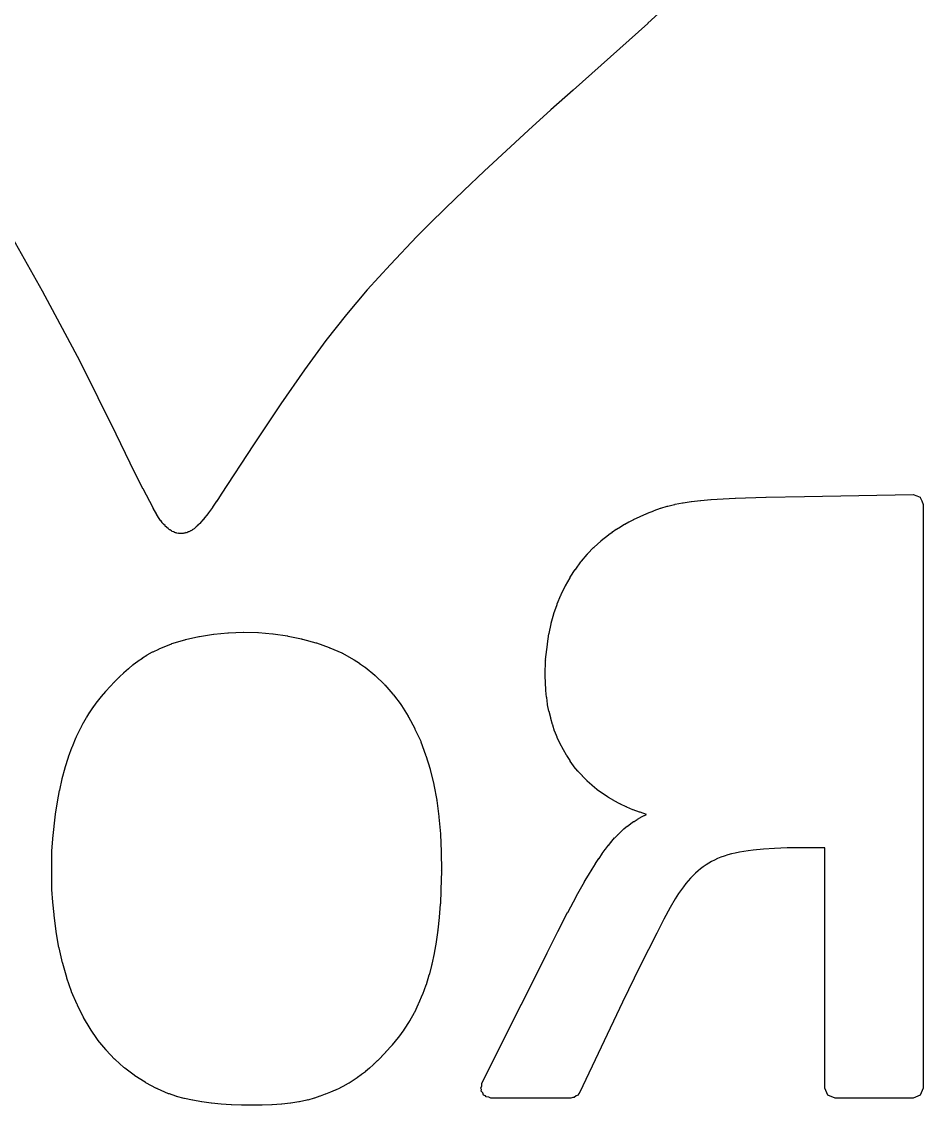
# Model space of a CAD drawing. Extents: x 135.4 to 179.2, y -147.5 to -55.
# Drawn here: x 157.448 to 160.431, y -62.328 to -58.741 of the extents above; entities that cross this region are included whole.
import ezdxf

# ---------------------------------------------------------------- set-up
doc = ezdxf.new("R2010")
doc.units = 0
doc.layers.add('BLACK', color=7, linetype='CONTINUOUS')

msp = doc.modelspace()

# ---------------------------------------------------------------- linework, layer by layer
at = {"layer": 'BLACK', "linetype": 'CONTINUOUS'}
for p, q in [((159.674, -58.6051), (159.52, -58.7464)), ((159.519, -58.7467), (159.272, -58.9678)), ((159.52, -58.7464), (159.519, -58.7465)), ((159.519, -58.7465), (159.519, -58.7467)), ((159.272, -58.9678), (159.199, -59.0326)), ((159.199, -59.0326), (159.125, -59.1001)), ((159.125, -59.1001), (158.978, -59.2358)), ((158.978, -59.2358), (158.911, -59.2998)), ((158.911, -59.2998), (158.85, -59.3585)), ((158.85, -59.3585), (158.797, -59.4101)), ((157.517, -59.6336), (157.388, -59.4039)), ((158.797, -59.4101), (158.755, -59.4525)), ((158.755, -59.4525), (158.668, -59.5449)), ((158.668, -59.5449), (158.591, -59.629)), ((157.641, -59.8664), (157.517, -59.6336)), ((158.591, -59.629), (158.522, -59.711)), ((158.522, -59.711), (158.454, -59.797)), ((158.454, -59.797), (158.383, -59.8933)), ((157.76, -60.1062), (157.641, -59.8664)), ((158.383, -59.8933), (158.305, -60.0062)), ((158.305, -60.0062), (158.215, -60.1415)), ((157.807, -60.2024), (157.76, -60.1062)), ((158.215, -60.1415), (158.108, -60.3056)), ((157.807, -60.2026), (157.807, -60.2024)), ((157.807, -60.2028), (157.807, -60.2026)), ((157.849, -60.287), (157.807, -60.2028)), ((157.849, -60.2871), (157.849, -60.287)), ((157.85, -60.2874), (157.849, -60.2871)), ((157.883, -60.3506), (157.85, -60.2874)), ((158.092, -60.3287), (158.079, -60.3487)), ((158.093, -60.3284), (158.092, -60.3287)), ((158.108, -60.3057), (158.093, -60.3283)), ((158.093, -60.3283), (158.093, -60.3284)), ((158.108, -60.3056), (158.108, -60.3056)), ((158.108, -60.3056), (158.108, -60.3057)), ((159.61, -60.3386), (159.634, -60.3338)), ((159.634, -60.3338), (159.635, -60.334)), ((159.635, -60.334), (159.636, -60.3336)), ((159.636, -60.3336), (159.663, -60.3295)), ((159.663, -60.3297), (159.664, -60.3293)), ((159.663, -60.3295), (159.663, -60.3297)), ((159.664, -60.3293), (159.694, -60.3259)), ((159.694, -60.326), (159.695, -60.3258)), ((159.694, -60.3259), (159.694, -60.326)), ((159.695, -60.3258), (159.728, -60.3229)), ((159.728, -60.3229), (159.729, -60.323)), ((159.729, -60.3228), (159.809, -60.3183)), ((159.729, -60.323), (159.729, -60.3228)), ((159.809, -60.3183), (159.809, -60.3185)), ((159.809, -60.3185), (159.81, -60.3183)), ((159.81, -60.3183), (159.91, -60.3151)), ((159.91, -60.3151), (159.911, -60.3151)), ((159.911, -60.3151), (160.038, -60.3125)), ((159.911, -60.3151), (159.911, -60.3151)), ((160.038, -60.3125), (160.397, -60.3063)), ((160.038, -60.3125), (160.038, -60.3125)), ((160.038, -60.3125), (160.038, -60.3125)), ((160.397, -60.3063), (160.397, -60.3064)), ((160.397, -60.3064), (160.397, -60.3063)), ((160.397, -60.3063), (160.409, -60.3111)), ((160.409, -60.3111), (160.421, -60.3156)), ((160.421, -60.3156), (160.421, -60.3159)), ((160.421, -60.3159), (160.421, -60.316)), ((160.421, -60.316), (160.426, -60.3275)), ((160.426, -60.3275), (160.431, -60.3389)), ((157.883, -60.3509), (157.883, -60.3506)), ((157.883, -60.3513), (157.883, -60.3509)), ((157.895, -60.3721), (157.883, -60.3513)), ((158.066, -60.3673), (158.06, -60.3751)), ((158.072, -60.3585), (158.066, -60.3669)), ((158.066, -60.3669), (158.066, -60.367)), ((158.066, -60.367), (158.066, -60.3673)), ((158.079, -60.3491), (158.072, -60.3581)), ((158.072, -60.3581), (158.072, -60.3583)), ((158.072, -60.3583), (158.072, -60.3585)), ((158.079, -60.3487), (158.079, -60.3488)), ((158.079, -60.3488), (158.079, -60.3491)), ((159.472, -60.3891), (159.516, -60.3689)), ((159.516, -60.3689), (159.517, -60.3689)), ((159.517, -60.3689), (159.518, -60.3683)), ((159.518, -60.3683), (159.539, -60.3599)), ((159.539, -60.3599), (159.54, -60.3594)), ((159.539, -60.3599), (159.539, -60.3599)), ((159.54, -60.3594), (159.561, -60.352)), ((159.561, -60.352), (159.562, -60.352)), ((159.562, -60.3515), (159.584, -60.345)), ((159.562, -60.352), (159.562, -60.3515)), ((159.584, -60.345), (159.585, -60.3451)), ((159.585, -60.3451), (159.586, -60.3446)), ((159.586, -60.3446), (159.608, -60.339)), ((159.608, -60.339), (159.609, -60.3391)), ((159.609, -60.3391), (159.61, -60.3386)), ((160.431, -60.3389), (160.431, -60.3392)), ((160.431, -60.3392), (160.431, -60.3395)), ((160.431, -60.3395), (160.431, -61.3052)), ((157.895, -60.3726), (157.895, -60.3721)), ((157.895, -60.3735), (157.895, -60.3726)), ((157.903, -60.3856), (157.895, -60.3735)), ((157.904, -60.3864), (157.903, -60.3856)), ((157.904, -60.3877), (157.904, -60.3864)), ((157.908, -60.3931), (157.904, -60.3877)), ((157.909, -60.3934), (157.908, -60.3931)), ((157.909, -60.3939), (157.909, -60.3934)), ((157.913, -60.3988), (157.909, -60.3939)), ((157.913, -60.3991), (157.913, -60.3988)), ((157.913, -60.3997), (157.913, -60.3991)), ((157.917, -60.4042), (157.913, -60.3997)), ((157.918, -60.4046), (157.917, -60.4042)), ((157.918, -60.4053), (157.918, -60.4046)), ((157.922, -60.4094), (157.918, -60.4053)), ((158.036, -60.4035), (158.031, -60.4083)), ((158.037, -60.4026), (158.036, -60.4029)), ((158.036, -60.4029), (158.036, -60.4035)), ((158.042, -60.3973), (158.037, -60.4026)), ((158.047, -60.3905), (158.042, -60.3965)), ((158.042, -60.3965), (158.042, -60.3967)), ((158.042, -60.3967), (158.042, -60.3973)), ((158.048, -60.3901), (158.047, -60.3905)), ((158.053, -60.3833), (158.048, -60.3898)), ((158.048, -60.3898), (158.048, -60.3901)), ((158.054, -60.3827), (158.053, -60.3829)), ((158.053, -60.3829), (158.053, -60.3833)), ((158.059, -60.3756), (158.054, -60.3827)), ((158.06, -60.3751), (158.059, -60.3753)), ((158.059, -60.3753), (158.059, -60.3756)), ((159.43, -60.4123), (159.442, -60.4047)), ((159.442, -60.4047), (159.443, -60.4046)), ((159.443, -60.4042), (159.457, -60.397)), ((159.443, -60.4046), (159.443, -60.4042)), ((159.457, -60.3969), (159.458, -60.3965)), ((159.457, -60.397), (159.457, -60.3969)), ((159.458, -60.3965), (159.471, -60.3896)), ((159.471, -60.3896), (159.472, -60.3896)), ((159.472, -60.3896), (159.472, -60.3891)), ((157.923, -60.4098), (157.922, -60.4094)), ((157.923, -60.4106), (157.923, -60.4098)), ((157.927, -60.4142), (157.923, -60.4106)), ((157.928, -60.4146), (157.927, -60.4142)), ((157.928, -60.4156), (157.928, -60.4146)), ((157.932, -60.4188), (157.928, -60.4156)), ((157.933, -60.4192), (157.932, -60.4188)), ((157.934, -60.4204), (157.933, -60.4192)), ((157.937, -60.4231), (157.934, -60.4204)), ((157.939, -60.4234), (157.937, -60.4231)), ((157.94, -60.4247), (157.939, -60.4234)), ((157.943, -60.4269), (157.94, -60.4247)), ((157.945, -60.4272), (157.943, -60.4269)), ((157.946, -60.4286), (157.945, -60.4272)), ((157.95, -60.4303), (157.946, -60.4286)), ((157.952, -60.4304), (157.95, -60.4303)), ((157.953, -60.4318), (157.952, -60.4304)), ((157.957, -60.433), (157.953, -60.4318)), ((157.959, -60.4329), (157.957, -60.433)), ((157.961, -60.4342), (157.959, -60.4329)), ((157.965, -60.4349), (157.961, -60.4342)), ((157.967, -60.4344), (157.965, -60.4349)), ((157.97, -60.4355), (157.967, -60.4344)), ((157.973, -60.4357), (157.97, -60.4355)), ((157.975, -60.4349), (157.973, -60.4357)), ((157.978, -60.4356), (157.975, -60.4349)), ((157.982, -60.4353), (157.978, -60.4356)), ((157.984, -60.4342), (157.982, -60.4353)), ((157.986, -60.4346), (157.984, -60.4342)), ((157.99, -60.4338), (157.986, -60.4346)), ((157.991, -60.4325), (157.99, -60.4338)), ((157.994, -60.4327), (157.991, -60.4325)), ((157.997, -60.4313), (157.994, -60.4327)), ((157.999, -60.43), (157.997, -60.4313)), ((158.001, -60.4299), (157.999, -60.43)), ((158.005, -60.428), (158.001, -60.4299)), ((158.006, -60.4268), (158.005, -60.428)), ((158.007, -60.4265), (158.006, -60.4268)), ((158.012, -60.4241), (158.007, -60.4265)), ((158.014, -60.4226), (158.012, -60.4229)), ((158.012, -60.4229), (158.012, -60.4241)), ((158.018, -60.4196), (158.014, -60.4226)), ((158.019, -60.4186), (158.018, -60.4196)), ((158.02, -60.4183), (158.019, -60.4186)), ((158.024, -60.4147), (158.02, -60.4183)), ((158.025, -60.4138), (158.024, -60.4147)), ((158.03, -60.4093), (158.025, -60.4135)), ((158.025, -60.4135), (158.025, -60.4138)), ((158.031, -60.4083), (158.03, -60.4086)), ((158.03, -60.4086), (158.03, -60.4093)), ((159.365, -60.4588), (159.389, -60.4402)), ((159.389, -60.44), (159.39, -60.4392)), ((159.389, -60.4402), (159.389, -60.44)), ((159.39, -60.4392), (159.402, -60.4305)), ((159.402, -60.4303), (159.403, -60.4299)), ((159.402, -60.4305), (159.402, -60.4303)), ((159.403, -60.4299), (159.415, -60.4215)), ((159.415, -60.4215), (159.416, -60.4214)), ((159.416, -60.4209), (159.429, -60.4129)), ((159.416, -60.4214), (159.416, -60.4209)), ((159.429, -60.4128), (159.43, -60.4123)), ((159.429, -60.4129), (159.429, -60.4128)), ((159.342, -60.4802), (159.364, -60.4602)), ((159.364, -60.4602), (159.365, -60.4598)), ((159.365, -60.4598), (159.365, -60.4588)), ((159.3, -60.5274), (159.319, -60.5047)), ((159.319, -60.5047), (159.32, -60.5042)), ((159.32, -60.5031), (159.34, -60.4817)), ((159.32, -60.5042), (159.32, -60.5031)), ((159.34, -60.4817), (159.342, -60.4812)), ((159.342, -60.4812), (159.342, -60.4802)), ((159.281, -60.5531), (159.298, -60.5291)), ((159.298, -60.5291), (159.299, -60.5285)), ((159.299, -60.5285), (159.3, -60.5274)), ((159.247, -60.6082), (159.262, -60.5818)), ((159.262, -60.5818), (159.263, -60.5811)), ((159.263, -60.58), (159.279, -60.5548)), ((159.263, -60.5811), (159.263, -60.58)), ((159.279, -60.5548), (159.28, -60.5541)), ((159.28, -60.5541), (159.281, -60.5531)), ((159.233, -60.6376), (159.246, -60.61)), ((159.246, -60.61), (159.247, -60.6093)), ((159.247, -60.6093), (159.247, -60.6082)), ((159.22, -60.6681), (159.232, -60.6394)), ((159.232, -60.6394), (159.233, -60.6387)), ((159.233, -60.6387), (159.233, -60.6376)), ((159.209, -60.6997), (159.22, -60.67)), ((159.22, -60.6692), (159.22, -60.6681)), ((159.22, -60.67), (159.22, -60.6692)), ((159.2, -60.7324), (159.209, -60.7016)), ((159.209, -60.7008), (159.209, -60.6997)), ((159.209, -60.7016), (159.209, -60.7008)), ((158.084, -60.7684), (158.13, -60.764)), ((158.13, -60.764), (158.131, -60.7643)), ((158.131, -60.7643), (158.132, -60.7639)), ((158.132, -60.7639), (158.18, -60.7623)), ((158.18, -60.7623), (158.181, -60.7627)), ((158.181, -60.7627), (158.182, -60.7623)), ((158.182, -60.7623), (158.229, -60.7635)), ((158.229, -60.7635), (158.23, -60.7639)), ((158.23, -60.7639), (158.231, -60.7636)), ((158.231, -60.7636), (158.278, -60.7676)), ((159.193, -60.766), (159.2, -60.7342)), ((159.2, -60.7333), (159.2, -60.7324)), ((159.2, -60.7342), (159.2, -60.7333)), ((157.944, -60.8009), (157.945, -60.8)), ((157.945, -60.8), (157.987, -60.787)), ((157.987, -60.787), (157.989, -60.7871)), ((157.989, -60.7871), (157.99, -60.7864)), ((157.99, -60.7864), (158.034, -60.7763)), ((158.034, -60.7763), (158.035, -60.7765)), ((158.035, -60.7765), (158.036, -60.7758)), ((158.036, -60.7758), (158.082, -60.7686)), ((158.082, -60.7686), (158.083, -60.7689)), ((158.083, -60.7689), (158.084, -60.7684)), ((158.278, -60.7676), (158.279, -60.7681)), ((158.279, -60.7681), (158.28, -60.7678)), ((158.28, -60.7678), (158.327, -60.7745)), ((158.327, -60.7745), (158.328, -60.7751)), ((158.328, -60.7751), (158.329, -60.7749)), ((158.329, -60.7749), (158.374, -60.7843)), ((158.374, -60.7843), (158.375, -60.7849)), ((158.375, -60.7849), (158.377, -60.7848)), ((158.377, -60.7848), (158.421, -60.7969)), ((158.421, -60.7969), (158.422, -60.7977)), ((158.422, -60.7977), (158.423, -60.7976)), ((158.423, -60.7976), (158.465, -60.8124)), ((159.187, -60.8005), (159.192, -60.7677)), ((159.192, -60.7677), (159.193, -60.7669)), ((159.193, -60.7669), (159.193, -60.766)), ((157.863, -60.8372), (157.881, -60.8274)), ((157.881, -60.8274), (157.882, -60.8273)), ((157.882, -60.8273), (157.883, -60.8267)), ((157.883, -60.8267), (157.901, -60.8177)), ((157.901, -60.8177), (157.903, -60.8176)), ((157.903, -60.8167), (157.943, -60.8009)), ((157.903, -60.8176), (157.903, -60.8167)), ((157.943, -60.8009), (157.944, -60.8009)), ((158.465, -60.8124), (158.466, -60.8133)), ((158.466, -60.8133), (158.467, -60.8133)), ((158.467, -60.8133), (158.507, -60.8307)), ((158.507, -60.8307), (158.508, -60.8318)), ((158.508, -60.8318), (158.509, -60.832)), ((158.509, -60.832), (158.546, -60.852)), ((159.181, -60.8527), (159.187, -60.8025)), ((159.187, -60.8015), (159.187, -60.8005)), ((159.187, -60.8025), (159.187, -60.8015)), ((157.802, -60.8819), (157.816, -60.8699)), ((157.816, -60.8699), (157.817, -60.8697)), ((157.817, -60.8691), (157.832, -60.8581)), ((157.817, -60.8697), (157.817, -60.8691)), ((157.832, -60.8579), (157.833, -60.8573)), ((157.832, -60.8581), (157.832, -60.8579)), ((157.833, -60.8573), (157.847, -60.8475)), ((157.847, -60.8475), (157.848, -60.8473)), ((157.848, -60.8466), (157.862, -60.8381)), ((157.848, -60.8473), (157.848, -60.8466)), ((157.862, -60.8381), (157.863, -60.838)), ((157.863, -60.838), (157.863, -60.8372)), ((158.546, -60.852), (158.546, -60.853)), ((158.546, -60.853), (158.548, -60.8532)), ((158.548, -60.8532), (158.565, -60.8642)), ((158.565, -60.8642), (158.565, -60.865)), ((158.565, -60.865), (158.566, -60.8652)), ((158.566, -60.8652), (158.582, -60.8768)), ((159.18, -60.9035), (159.181, -60.8551)), ((159.182, -60.8539), (159.181, -60.8527)), ((159.181, -60.8551), (159.182, -60.8539)), ((157.771, -60.9102), (157.786, -60.8964)), ((157.786, -60.8957), (157.801, -60.8827)), ((157.786, -60.8962), (157.786, -60.8957)), ((157.786, -60.8964), (157.786, -60.8962)), ((157.801, -60.8825), (157.802, -60.8819)), ((157.801, -60.8827), (157.801, -60.8825)), ((158.582, -60.8768), (158.583, -60.8778)), ((158.583, -60.8778), (158.584, -60.8781)), ((158.584, -60.8781), (158.616, -60.9043)), ((158.616, -60.9043), (158.616, -60.9056)), ((158.616, -60.9056), (158.618, -60.9061)), ((158.618, -60.9061), (158.647, -60.9346)), ((159.18, -60.9048), (159.18, -60.9035)), ((159.18, -60.9061), (159.18, -60.9048)), ((159.182, -60.9526), (159.18, -60.9061)), ((157.726, -60.9577), (157.74, -60.942)), ((157.74, -60.942), (157.741, -60.9418)), ((157.741, -60.9413), (157.755, -60.9262)), ((157.741, -60.9418), (157.741, -60.9413)), ((157.755, -60.9262), (157.756, -60.926)), ((157.756, -60.9255), (157.77, -60.9109)), ((157.756, -60.926), (157.756, -60.9255)), ((157.77, -60.9109), (157.771, -60.9107)), ((157.771, -60.9107), (157.771, -60.9102)), ((158.647, -60.9346), (158.648, -60.9359)), ((158.648, -60.9359), (158.649, -60.9365)), ((158.649, -60.9365), (158.676, -60.9674)), ((157.699, -60.9913), (157.712, -60.9751)), ((157.712, -60.9744), (157.726, -60.9584)), ((157.712, -60.9748), (157.712, -60.9744)), ((157.712, -60.9751), (157.712, -60.9748)), ((157.726, -60.9581), (157.726, -60.9577)), ((157.726, -60.9584), (157.726, -60.9581)), ((158.676, -60.9674), (158.676, -60.9687)), ((158.676, -60.9687), (158.678, -60.9694)), ((158.678, -60.9694), (158.703, -61.0027)), ((159.182, -60.9536), (159.182, -60.9526)), ((159.182, -60.9547), (159.182, -60.9536)), ((159.184, -60.9772), (159.182, -60.9547)), ((159.185, -60.9779), (159.184, -60.9772)), ((159.185, -60.9786), (159.185, -60.9779)), ((159.188, -61.0006), (159.185, -60.9786)), ((157.674, -61.0257), (157.685, -61.0093)), ((157.685, -61.0093), (157.686, -61.009)), ((157.686, -61.0085), (157.698, -60.9921)), ((157.686, -61.009), (157.686, -61.0085)), ((157.698, -60.9921), (157.699, -60.9918)), ((157.699, -60.9918), (157.699, -60.9913)), ((158.703, -61.0027), (158.703, -61.004)), ((158.703, -61.004), (158.704, -61.0048)), ((158.704, -61.0048), (158.727, -61.0405)), ((159.188, -61.0013), (159.188, -61.0006)), ((159.188, -61.002), (159.188, -61.0013)), ((159.192, -61.0235), (159.188, -61.002)), ((157.653, -61.0599), (157.662, -61.0439)), ((157.662, -61.0439), (157.663, -61.0435)), ((157.663, -61.0428), (157.673, -61.0266)), ((157.663, -61.0435), (157.663, -61.0428)), ((157.673, -61.0266), (157.674, -61.0263)), ((157.674, -61.0263), (157.674, -61.0257)), ((158.727, -61.0405), (158.727, -61.0418)), ((158.727, -61.0418), (158.728, -61.0426)), ((158.728, -61.0426), (158.748, -61.0807)), ((159.193, -61.0242), (159.192, -61.0235)), ((159.193, -61.025), (159.193, -61.0242)), ((159.198, -61.046), (159.193, -61.025)), ((159.198, -61.0466), (159.198, -61.046)), ((159.198, -61.0474), (159.198, -61.0466)), ((159.204, -61.0679), (159.198, -61.0474)), ((157.629, -61.1075), (157.643, -61.0783)), ((157.643, -61.0783), (157.644, -61.0777)), ((157.644, -61.0768), (157.652, -61.0612)), ((157.644, -61.0777), (157.644, -61.0768)), ((157.652, -61.0612), (157.653, -61.0607)), ((157.653, -61.0607), (157.653, -61.0599)), ((158.748, -61.0807), (158.748, -61.0819)), ((158.748, -61.0819), (158.749, -61.0828)), ((158.749, -61.0828), (158.768, -61.1233)), ((159.205, -61.0685), (159.204, -61.0679)), ((159.205, -61.0693), (159.205, -61.0685)), ((159.211, -61.0892), (159.205, -61.0693)), ((157.616, -61.14), (157.628, -61.109)), ((157.628, -61.109), (157.629, -61.1084)), ((157.629, -61.1084), (157.629, -61.1075)), ((158.768, -61.1233), (158.768, -61.1245)), ((159.212, -61.0898), (159.211, -61.0892)), ((159.212, -61.0907), (159.212, -61.0898)), ((159.22, -61.11), (159.212, -61.0907)), ((159.22, -61.1106), (159.22, -61.11)), ((159.22, -61.1115), (159.22, -61.1106)), ((159.229, -61.1302), (159.22, -61.1115)), ((157.603, -61.1741), (157.615, -61.1414)), ((157.615, -61.1414), (157.616, -61.1408)), ((157.616, -61.1408), (157.616, -61.14)), ((158.768, -61.1245), (158.768, -61.1254)), ((158.768, -61.1254), (158.784, -61.1683)), ((159.229, -61.1308), (159.229, -61.1302)), ((159.229, -61.1317), (159.229, -61.1308)), ((159.239, -61.1498), (159.229, -61.1317)), ((159.239, -61.1504), (159.239, -61.1498)), ((159.24, -61.1513), (159.239, -61.1504)), ((159.25, -61.1688), (159.24, -61.1513)), ((157.592, -61.2096), (157.603, -61.1754)), ((157.603, -61.1749), (157.603, -61.1741)), ((157.603, -61.1754), (157.603, -61.1749)), ((158.784, -61.1683), (158.784, -61.1694)), ((158.784, -61.1694), (158.785, -61.1703)), ((158.785, -61.1703), (158.799, -61.2157)), ((159.25, -61.1693), (159.25, -61.1688)), ((159.251, -61.1702), (159.25, -61.1693)), ((159.262, -61.1871), (159.251, -61.1702)), ((159.262, -61.1876), (159.262, -61.1871)), ((159.263, -61.1885), (159.262, -61.1876)), ((159.274, -61.2048), (159.263, -61.1885)), ((157.582, -61.2465), (157.592, -61.2109)), ((157.592, -61.2103), (157.592, -61.2096)), ((157.592, -61.2109), (157.592, -61.2103)), ((158.799, -61.2157), (158.799, -61.2168)), ((158.799, -61.2168), (158.799, -61.2176)), ((158.799, -61.2176), (158.811, -61.2655)), ((159.275, -61.2052), (159.274, -61.2048)), ((159.275, -61.2061), (159.275, -61.2052)), ((159.288, -61.2217), (159.275, -61.2061)), ((159.289, -61.2222), (159.288, -61.2217)), ((159.289, -61.223), (159.289, -61.2222)), ((159.303, -61.238), (159.289, -61.223)), ((157.574, -61.2845), (157.582, -61.2477)), ((157.582, -61.2471), (157.582, -61.2465)), ((157.582, -61.2477), (157.582, -61.2471)), ((158.811, -61.2655), (158.811, -61.2665)), ((158.811, -61.2665), (158.811, -61.2673)), ((159.303, -61.2384), (159.303, -61.238)), ((159.304, -61.2392), (159.303, -61.2384)), ((159.318, -61.2535), (159.304, -61.2392)), ((159.319, -61.2539), (159.318, -61.2535)), ((159.319, -61.2547), (159.319, -61.2539)), ((159.334, -61.2683), (159.319, -61.2547)), ((157.566, -61.3235), (157.573, -61.2856)), ((157.573, -61.2856), (157.574, -61.2851)), ((157.574, -61.2851), (157.574, -61.2845)), ((158.811, -61.2673), (158.821, -61.3177)), ((159.335, -61.2686), (159.334, -61.2683)), ((159.335, -61.2694), (159.335, -61.2686)), ((159.351, -61.2824), (159.335, -61.2694)), ((159.352, -61.2826), (159.351, -61.2824)), ((159.352, -61.2834), (159.352, -61.2826)), ((159.369, -61.2956), (159.352, -61.2834)), ((159.37, -61.2958), (159.369, -61.2956)), ((159.37, -61.2965), (159.37, -61.2958)), ((159.388, -61.308), (159.37, -61.2965)), ((157.56, -61.3633), (157.566, -61.3245)), ((157.566, -61.324), (157.566, -61.3235)), ((157.566, -61.3245), (157.566, -61.324)), ((158.821, -61.3177), (158.82, -61.3186)), ((158.82, -61.3186), (158.821, -61.3193)), ((158.821, -61.3193), (158.828, -61.3723)), ((159.388, -61.3082), (159.388, -61.308)), ((159.389, -61.3089), (159.388, -61.3082)), ((159.407, -61.3197), (159.389, -61.3089)), ((159.408, -61.3198), (159.407, -61.3197)), ((159.408, -61.3205), (159.408, -61.3198)), ((159.427, -61.3305), (159.408, -61.3205)), ((159.428, -61.3306), (159.427, -61.3305)), ((159.429, -61.3312), (159.428, -61.3306)), ((159.448, -61.3405), (159.429, -61.3312)), ((160.431, -61.3052), (160.431, -62.2709)), ((157.555, -61.404), (157.56, -61.3644)), ((157.56, -61.3639), (157.56, -61.3633)), ((157.56, -61.3644), (157.56, -61.3639)), ((158.828, -61.3723), (158.828, -61.3731)), ((158.828, -61.3731), (158.828, -61.3738)), ((158.828, -61.3738), (158.833, -61.4293)), ((159.449, -61.3405), (159.448, -61.3405)), ((159.45, -61.3411), (159.449, -61.3405)), ((159.47, -61.3496), (159.45, -61.3411)), ((159.471, -61.3496), (159.47, -61.3496)), ((159.471, -61.3501), (159.471, -61.3496)), ((159.492, -61.3579), (159.471, -61.3501)), ((159.493, -61.3578), (159.492, -61.3579)), ((159.494, -61.3583), (159.493, -61.3578)), ((159.515, -61.365), (159.494, -61.3583)), ((159.496, -61.3748), (159.507, -61.369)), ((159.507, -61.369), (159.508, -61.3685)), ((159.507, -61.369), (159.507, -61.369)), ((159.508, -61.3685), (159.515, -61.365)), ((157.551, -61.4452), (157.555, -61.405)), ((157.555, -61.4045), (157.555, -61.404)), ((157.555, -61.405), (157.555, -61.4045)), ((159.441, -61.4122), (159.451, -61.4045)), ((159.451, -61.4045), (159.452, -61.4043)), ((159.452, -61.4036), (159.462, -61.3965)), ((159.452, -61.4043), (159.452, -61.4036)), ((159.462, -61.3963), (159.463, -61.3957)), ((159.462, -61.3965), (159.462, -61.3963)), ((159.463, -61.3957), (159.472, -61.389)), ((159.472, -61.389), (159.473, -61.3888)), ((159.473, -61.3888), (159.474, -61.3883)), ((159.474, -61.3883), (159.484, -61.382)), ((159.484, -61.3818), (159.485, -61.3814)), ((159.484, -61.382), (159.484, -61.3818)), ((159.485, -61.3814), (159.495, -61.3753)), ((159.495, -61.3753), (159.496, -61.3748)), ((159.495, -61.3753), (159.495, -61.3753)), ((157.551, -61.4457), (157.551, -61.4452)), ((157.551, -61.4462), (157.551, -61.4457)), ((158.833, -61.4293), (158.833, -61.43)), ((158.833, -61.43), (158.833, -61.4307)), ((158.833, -61.4307), (158.836, -61.4888)), ((159.4, -61.4541), (159.409, -61.4433)), ((159.409, -61.4433), (159.41, -61.443)), ((159.41, -61.4424), (159.42, -61.4325)), ((159.41, -61.443), (159.41, -61.4424)), ((159.42, -61.4322), (159.421, -61.4315)), ((159.42, -61.4325), (159.42, -61.4322)), ((159.421, -61.4315), (159.43, -61.4225)), ((159.43, -61.4225), (159.431, -61.4222)), ((159.431, -61.4215), (159.44, -61.4132)), ((159.431, -61.4222), (159.431, -61.4215)), ((159.44, -61.4132), (159.441, -61.4129)), ((159.441, -61.4129), (159.441, -61.4122)), ((157.548, -61.4868), (157.551, -61.4462)), ((159.368, -61.4951), (159.378, -61.4811)), ((159.378, -61.4811), (159.379, -61.4808)), ((159.379, -61.4803), (159.389, -61.4675)), ((159.379, -61.4808), (159.379, -61.4803)), ((159.389, -61.4673), (159.39, -61.4667)), ((159.389, -61.4675), (159.389, -61.4673)), ((159.39, -61.4667), (159.399, -61.455)), ((159.399, -61.455), (159.4, -61.4547)), ((159.4, -61.4547), (159.4, -61.4541)), ((159.902, -61.48), (159.868, -61.4833)), ((159.939, -61.4777), (159.902, -61.48)), ((159.981, -61.4764), (159.939, -61.4777)), ((160.026, -61.4759), (159.981, -61.4764)), ((160.105, -61.4757), (160.026, -61.4759)), ((160.105, -62.2709), (160.105, -61.4757)), ((157.547, -61.5288), (157.548, -61.4878)), ((157.548, -61.4873), (157.548, -61.4868)), ((157.548, -61.4878), (157.548, -61.4873)), ((158.836, -61.4888), (158.836, -61.4894)), ((158.836, -61.4894), (158.836, -61.49)), ((158.836, -61.49), (158.837, -61.5507)), ((159.346, -61.528), (159.357, -61.5115)), ((159.357, -61.5113), (159.358, -61.5109)), ((159.357, -61.5115), (159.357, -61.5113)), ((159.358, -61.5109), (159.368, -61.4957)), ((159.368, -61.4955), (159.368, -61.4951)), ((159.368, -61.4957), (159.368, -61.4955)), ((159.74, -61.5163), (159.73, -61.5212)), ((159.75, -61.5116), (159.74, -61.5163)), ((159.761, -61.5073), (159.75, -61.5116)), ((159.772, -61.5033), (159.761, -61.5073)), ((159.784, -61.4995), (159.772, -61.5033)), ((159.796, -61.4961), (159.784, -61.4995)), ((159.809, -61.493), (159.796, -61.4961)), ((159.823, -61.4901), (159.809, -61.493)), ((159.837, -61.4876), (159.823, -61.4901)), ((159.852, -61.4853), (159.837, -61.4876)), ((159.868, -61.4833), (159.852, -61.4853)), ((157.547, -61.5293), (157.547, -61.5288)), ((157.547, -61.5298), (157.547, -61.5293)), ((157.547, -61.5709), (157.547, -61.5298)), ((158.837, -61.5519), (158.835, -61.6151)), ((158.837, -61.5507), (158.836, -61.5513)), ((158.836, -61.5513), (158.837, -61.5519)), ((159.323, -61.5663), (159.335, -61.5469)), ((159.335, -61.5464), (159.346, -61.5286)), ((159.335, -61.5467), (159.335, -61.5464)), ((159.335, -61.5469), (159.335, -61.5467)), ((159.346, -61.5284), (159.346, -61.528)), ((159.346, -61.5286), (159.346, -61.5284)), ((159.686, -61.5519), (159.677, -61.5594)), ((159.694, -61.5449), (159.686, -61.5519)), ((159.703, -61.5384), (159.694, -61.5449)), ((159.712, -61.5323), (159.703, -61.5384)), ((159.721, -61.5266), (159.712, -61.5323)), ((159.73, -61.5212), (159.721, -61.5266)), ((157.547, -61.5715), (157.547, -61.5709)), ((157.547, -61.572), (157.547, -61.5715)), ((157.548, -61.6131), (157.547, -61.572)), ((159.284, -61.6351), (159.31, -61.5881)), ((159.31, -61.5876), (159.323, -61.5667)), ((159.31, -61.5879), (159.31, -61.5876)), ((159.31, -61.5881), (159.31, -61.5879)), ((159.323, -61.5665), (159.323, -61.5663)), ((159.323, -61.5667), (159.323, -61.5665)), ((159.653, -61.5848), (159.645, -61.5944)), ((159.661, -61.5758), (159.653, -61.5848)), ((159.669, -61.5673), (159.661, -61.5758)), ((159.677, -61.5594), (159.669, -61.5673)), ((157.548, -61.6136), (157.548, -61.6131)), ((157.548, -61.6142), (157.548, -61.6136)), ((157.551, -61.6552), (157.548, -61.6142)), ((158.835, -61.616), (158.833, -61.6613)), ((158.835, -61.6151), (158.835, -61.6156)), ((158.835, -61.6156), (158.835, -61.616)), ((159.637, -61.6045), (159.621, -61.6265)), ((159.645, -61.5944), (159.637, -61.6045)), ((157.551, -61.6557), (157.551, -61.6552)), ((157.551, -61.6562), (157.551, -61.6557)), ((157.555, -61.6969), (157.551, -61.6562)), ((158.833, -61.6613), (158.832, -61.6617)), ((159.255, -61.6898), (159.284, -61.6356)), ((159.284, -61.6354), (159.284, -61.6351)), ((159.284, -61.6356), (159.284, -61.6354)), ((159.61, -61.6444), (159.593, -61.6735)), ((159.621, -61.6265), (159.61, -61.6444)), ((157.555, -61.6975), (157.555, -61.6969)), ((158.832, -61.6622), (158.829, -61.7052)), ((158.832, -61.6617), (158.832, -61.6622)), ((159.222, -61.7523), (159.254, -61.6901)), ((159.254, -61.6901), (159.255, -61.69)), ((159.255, -61.69), (159.255, -61.6898)), ((159.593, -61.6735), (159.572, -61.7119)), ((157.555, -61.6982), (157.555, -61.6975)), ((157.562, -61.7526), (157.555, -61.6982)), ((158.829, -61.7061), (158.825, -61.747)), ((158.829, -61.7052), (158.829, -61.7056)), ((158.829, -61.7056), (158.829, -61.7061)), ((159.572, -61.7119), (159.549, -61.7579)), ((157.562, -61.7533), (157.562, -61.7526)), ((157.562, -61.754), (157.562, -61.7533)), ((157.571, -61.8059), (157.562, -61.754)), ((158.825, -61.748), (158.819, -61.7868)), ((158.825, -61.747), (158.824, -61.7475)), ((158.824, -61.7475), (158.825, -61.748)), ((159.186, -61.8234), (159.222, -61.7526)), ((159.222, -61.7525), (159.222, -61.7523)), ((159.222, -61.7526), (159.222, -61.7525)), ((159.549, -61.7579), (159.494, -61.8666)), ((158.819, -61.788), (158.813, -61.8248)), ((158.819, -61.7868), (158.819, -61.7873)), ((158.819, -61.7873), (158.819, -61.788)), ((157.572, -61.8066), (157.571, -61.8059)), ((157.572, -61.8074), (157.572, -61.8066)), ((157.583, -61.8567), (157.572, -61.8074)), ((158.812, -61.8261), (158.805, -61.8611)), ((158.813, -61.8248), (158.812, -61.8254)), ((158.812, -61.8254), (158.812, -61.8261)), ((159.101, -61.994), (159.186, -61.8236)), ((159.186, -61.8235), (159.186, -61.8234)), ((159.186, -61.8236), (159.186, -61.8235)), ((157.584, -61.8575), (157.583, -61.8567)), ((157.584, -61.8584), (157.584, -61.8575)), ((157.597, -61.9051), (157.584, -61.8584)), ((158.805, -61.8625), (158.796, -61.8959)), ((158.805, -61.8611), (158.804, -61.8618)), ((158.804, -61.8618), (158.805, -61.8625)), ((159.494, -61.8666), (159.436, -61.9872)), ((157.597, -61.9059), (157.597, -61.9051)), ((157.597, -61.9069), (157.597, -61.9059)), ((157.613, -61.9511), (157.597, -61.9069)), ((158.795, -61.8973), (158.786, -61.9291)), ((158.796, -61.8959), (158.795, -61.8965)), ((158.795, -61.8965), (158.795, -61.8973)), ((158.785, -61.9307), (158.774, -61.961)), ((158.786, -61.9291), (158.785, -61.9298)), ((158.785, -61.9298), (158.785, -61.9307)), ((157.613, -61.9519), (157.613, -61.9511)), ((157.613, -61.953), (157.613, -61.9519)), ((157.631, -61.9946), (157.613, -61.953)), ((158.773, -61.9626), (158.761, -61.9915)), ((158.774, -61.961), (158.773, -61.9616)), ((158.773, -61.9616), (158.773, -61.9626)), ((157.632, -61.9954), (157.631, -61.9946)), ((157.632, -61.9966), (157.632, -61.9954)), ((157.651, -62.0357), (157.632, -61.9966)), ((158.76, -61.9932), (158.747, -62.0209)), ((158.761, -61.9915), (158.76, -61.9922)), ((158.76, -61.9922), (158.76, -61.9932)), ((158.97, -62.2562), (159.1, -61.9941)), ((159.1, -61.9941), (159.101, -61.994)), ((159.101, -61.994), (159.101, -61.994)), ((159.436, -61.9872), (159.295, -62.2851)), ((157.652, -62.0365), (157.651, -62.0357)), ((157.652, -62.0377), (157.652, -62.0365)), ((157.674, -62.0743), (157.652, -62.0377)), ((158.73, -62.0507), (158.713, -62.0763)), ((158.731, -62.0491), (158.73, -62.0497)), ((158.73, -62.0497), (158.73, -62.0507)), ((158.746, -62.0225), (158.731, -62.0491)), ((158.747, -62.0209), (158.746, -62.0215)), ((158.746, -62.0215), (158.746, -62.0225)), ((157.675, -62.0751), (157.674, -62.0743)), ((157.675, -62.0763), (157.675, -62.0751)), ((157.699, -62.1104), (157.675, -62.0763)), ((158.712, -62.0778), (158.694, -62.1025)), ((158.713, -62.0763), (158.712, -62.0769)), ((158.712, -62.0769), (158.712, -62.0778)), ((157.7, -62.1111), (157.699, -62.1104)), ((157.7, -62.1124), (157.7, -62.1111)), ((157.726, -62.1439), (157.7, -62.1124)), ((158.693, -62.1039), (158.674, -62.1279)), ((158.694, -62.103), (158.693, -62.1039)), ((158.694, -62.1025), (158.694, -62.103)), ((157.727, -62.1446), (157.726, -62.1439)), ((157.727, -62.1459), (157.727, -62.1446)), ((157.755, -62.1749), (157.727, -62.1459)), ((158.651, -62.1534), (158.638, -62.1671)), ((158.652, -62.1528), (158.651, -62.1534)), ((158.673, -62.1292), (158.652, -62.1525)), ((158.652, -62.1525), (158.652, -62.1528)), ((158.674, -62.1279), (158.673, -62.1283)), ((158.673, -62.1283), (158.673, -62.1292)), ((157.756, -62.1755), (157.755, -62.1749)), ((157.757, -62.1768), (157.756, -62.1755)), ((157.786, -62.2032), (157.757, -62.1768)), ((158.611, -62.1938), (158.599, -62.205)), ((158.612, -62.1931), (158.611, -62.1933)), ((158.611, -62.1933), (158.611, -62.1938)), ((158.624, -62.1811), (158.612, -62.1931)), ((158.625, -62.1807), (158.624, -62.1811)), ((158.638, -62.1677), (158.625, -62.1805)), ((158.625, -62.1805), (158.625, -62.1807)), ((158.638, -62.1671), (158.638, -62.1673)), ((158.638, -62.1673), (158.638, -62.1677)), ((157.788, -62.2037), (157.786, -62.2032)), ((157.789, -62.2049), (157.788, -62.2037)), ((157.82, -62.2289), (157.789, -62.2049)), ((157.822, -62.2293), (157.82, -62.2289)), ((157.822, -62.2304), (157.822, -62.2293)), ((157.856, -62.2519), (157.822, -62.2304)), ((158.571, -62.2273), (158.559, -62.2364)), ((158.572, -62.2267), (158.571, -62.2273)), ((158.585, -62.2168), (158.572, -62.2266)), ((158.572, -62.2266), (158.572, -62.2267)), ((158.598, -62.2057), (158.585, -62.2161)), ((158.585, -62.2161), (158.585, -62.2163)), ((158.585, -62.2163), (158.585, -62.2168)), ((158.599, -62.205), (158.598, -62.2051)), ((158.598, -62.2051), (158.598, -62.2057)), ((157.858, -62.2522), (157.856, -62.2519)), ((157.858, -62.2532), (157.858, -62.2522)), ((157.894, -62.2722), (157.858, -62.2532)), ((158.5, -62.2709), (158.486, -62.2777)), ((158.501, -62.2704), (158.5, -62.2709)), ((158.515, -62.2632), (158.501, -62.2704)), ((158.501, -62.2704), (158.501, -62.2704)), ((158.516, -62.2627), (158.515, -62.2632)), ((158.53, -62.2551), (158.516, -62.2626)), ((158.516, -62.2626), (158.516, -62.2627)), ((158.531, -62.2544), (158.53, -62.2545)), ((158.53, -62.2545), (158.53, -62.2551)), ((158.544, -62.2464), (158.531, -62.2544)), ((158.545, -62.2457), (158.544, -62.2458)), ((158.544, -62.2458), (158.544, -62.2464)), ((158.558, -62.2372), (158.545, -62.2457)), ((158.559, -62.2364), (158.558, -62.2366)), ((158.558, -62.2366), (158.558, -62.2372)), ((158.967, -62.2709), (158.97, -62.2639)), ((158.969, -62.276), (158.967, -62.2709)), ((158.97, -62.2639), (158.97, -62.2562)), ((160.115, -62.2944), (160.105, -62.2709)), ((160.431, -62.2709), (160.421, -62.2944)), ((157.896, -62.2723), (157.894, -62.2722)), ((157.897, -62.2733), (157.896, -62.2723)), ((157.934, -62.2898), (157.897, -62.2733)), ((157.936, -62.2898), (157.934, -62.2898)), ((157.937, -62.2907), (157.936, -62.2898)), ((157.958, -62.298), (157.937, -62.2907)), ((157.959, -62.298), (157.958, -62.298)), ((157.96, -62.2987), (157.959, -62.298)), ((157.985, -62.3052), (157.96, -62.2987)), ((157.986, -62.3056), (157.985, -62.3051)), ((157.985, -62.3051), (157.985, -62.3052)), ((158.013, -62.3113), (157.986, -62.3056)), ((158.415, -62.3045), (158.394, -62.3106)), ((158.416, -62.304), (158.415, -62.3045)), ((158.417, -62.304), (158.416, -62.304)), ((158.434, -62.298), (158.417, -62.304)), ((158.435, -62.2977), (158.434, -62.298)), ((158.452, -62.2916), (158.435, -62.2978)), ((158.435, -62.2978), (158.435, -62.2977)), ((158.453, -62.2913), (158.452, -62.2913)), ((158.452, -62.2913), (158.452, -62.2916)), ((158.469, -62.285), (158.453, -62.2913)), ((158.47, -62.2847), (158.469, -62.2847)), ((158.469, -62.2847), (158.469, -62.285)), ((158.485, -62.2781), (158.47, -62.2847)), ((158.486, -62.2777), (158.485, -62.2777)), ((158.485, -62.2777), (158.485, -62.2781)), ((158.968, -62.2815), (158.969, -62.276)), ((158.974, -62.2873), (158.968, -62.2815)), ((158.976, -62.2944), (158.974, -62.2873)), ((158.982, -62.2965), (158.976, -62.2944)), ((158.985, -62.3006), (158.982, -62.2965)), ((158.993, -62.3011), (158.985, -62.3006)), ((159, -62.3041), (158.993, -62.3011)), ((159.265, -62.3041), (159, -62.3041)), ((159.271, -62.3019), (159.265, -62.3041)), ((159.276, -62.3021), (159.271, -62.3019)), ((159.282, -62.2972), (159.276, -62.3021)), ((159.289, -62.2944), (159.282, -62.2972)), ((159.291, -62.289), (159.289, -62.2944)), ((159.295, -62.2851), (159.291, -62.289)), ((160.139, -62.3041), (160.115, -62.2944)), ((160.397, -62.3041), (160.139, -62.3041)), ((160.421, -62.2944), (160.397, -62.3041)), ((158.014, -62.3111), (158.013, -62.3113)), ((158.014, -62.3116), (158.014, -62.3111)), ((158.043, -62.3164), (158.014, -62.3116)), ((158.044, -62.3163), (158.043, -62.3164)), ((158.044, -62.3166), (158.044, -62.3163)), ((158.075, -62.3206), (158.044, -62.3166)), ((158.076, -62.3207), (158.075, -62.3204)), ((158.075, -62.3204), (158.075, -62.3206)), ((158.108, -62.3239), (158.076, -62.3207)), ((158.108, -62.3239), (158.108, -62.3237)), ((158.108, -62.3237), (158.108, -62.3239)), ((158.141, -62.3262), (158.108, -62.3239)), ((158.142, -62.3263), (158.141, -62.3261)), ((158.141, -62.3261), (158.141, -62.3262)), ((158.175, -62.3277), (158.142, -62.3263)), ((158.176, -62.3277), (158.175, -62.3275)), ((158.175, -62.3275), (158.175, -62.3277)), ((158.209, -62.3282), (158.176, -62.3277)), ((158.21, -62.3282), (158.209, -62.328)), ((158.209, -62.328), (158.209, -62.3282)), ((158.242, -62.3278), (158.21, -62.3282)), ((158.243, -62.3276), (158.242, -62.3278)), ((158.275, -62.3265), (158.243, -62.3278)), ((158.243, -62.3278), (158.243, -62.3276)), ((158.276, -62.3262), (158.275, -62.3265)), ((158.307, -62.3242), (158.276, -62.3264)), ((158.276, -62.3264), (158.276, -62.3262)), ((158.308, -62.3241), (158.307, -62.3239)), ((158.307, -62.3239), (158.307, -62.3242)), ((158.337, -62.3209), (158.308, -62.3241)), ((158.338, -62.3205), (158.337, -62.3209)), ((158.365, -62.3166), (158.338, -62.3207)), ((158.338, -62.3207), (158.338, -62.3205)), ((158.366, -62.3161), (158.365, -62.3166)), ((158.367, -62.3163), (158.366, -62.3161)), ((158.391, -62.3112), (158.367, -62.3163)), ((158.392, -62.3105), (158.391, -62.3112)), ((158.394, -62.3106), (158.392, -62.3105))]:
    msp.add_line(p, q, dxfattribs=at)

doc.saveas('drawing.dxf')
